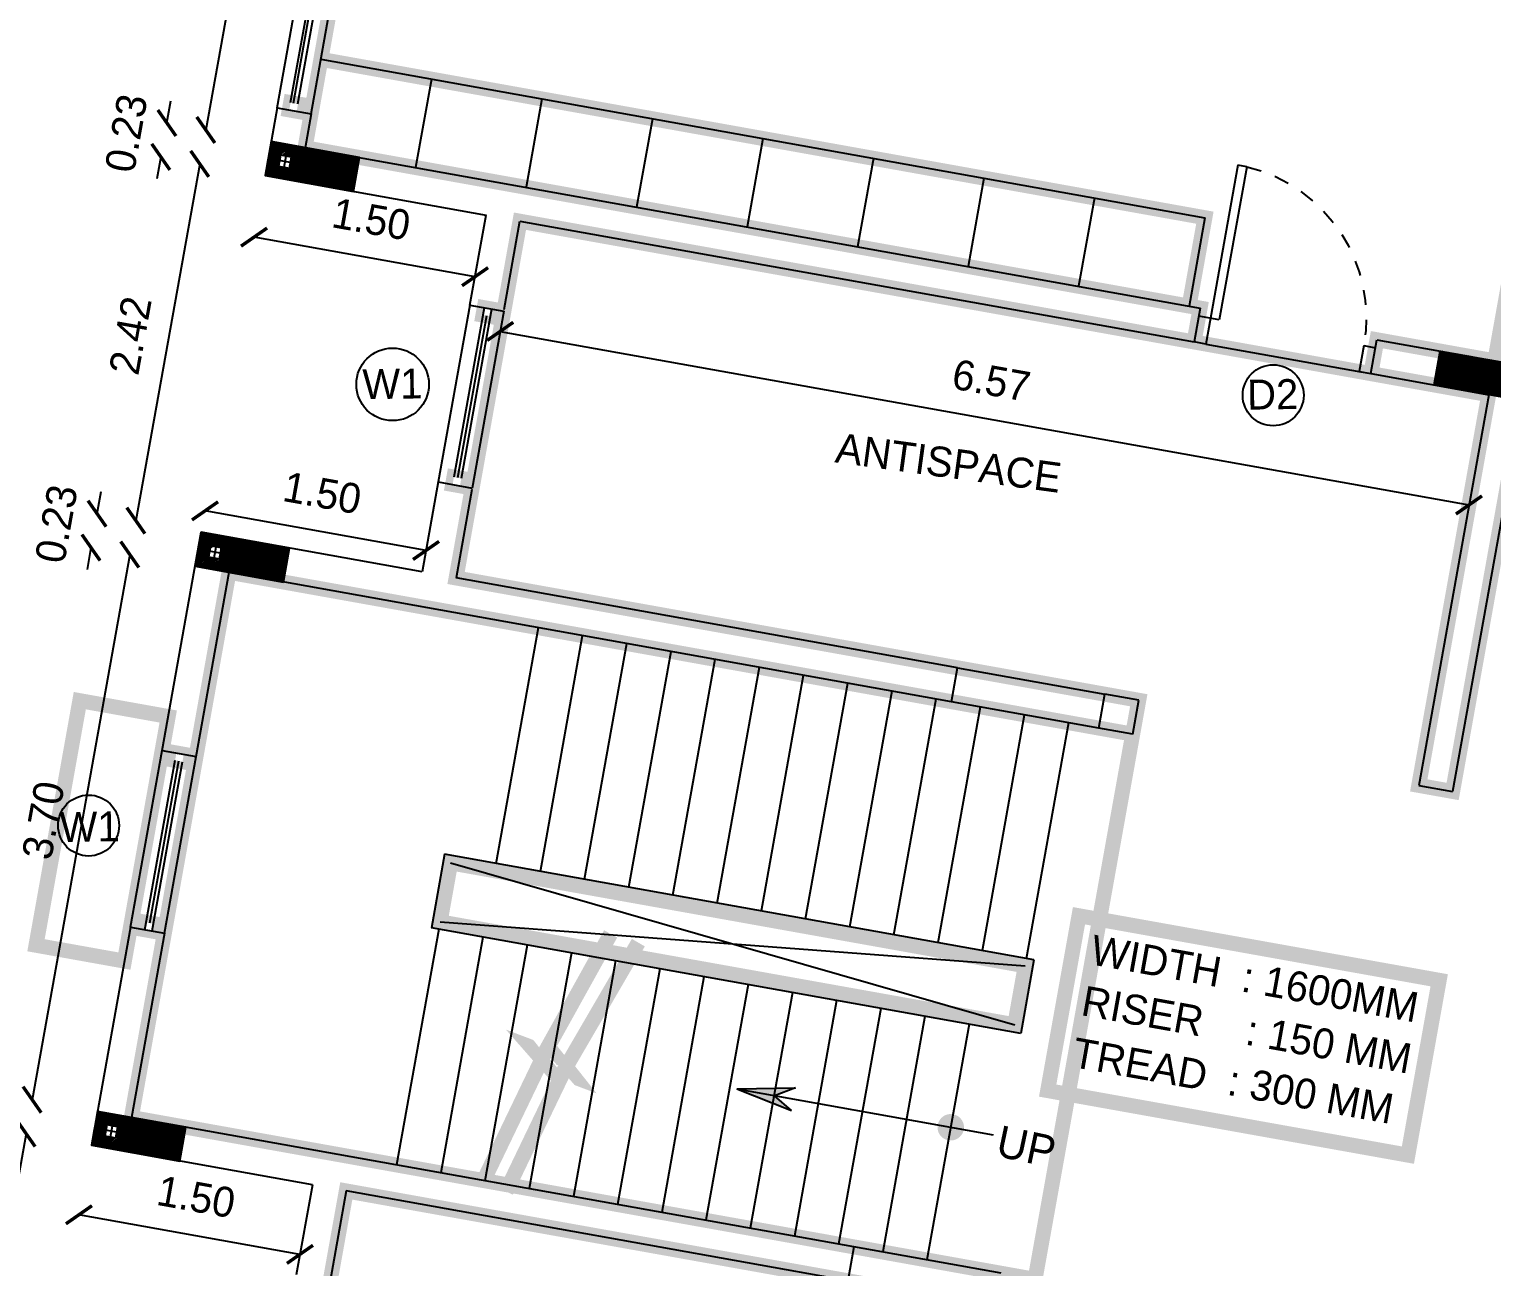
# Model space of a CAD drawing. Header units: metres. Extents: x 6101839 to 6102590, y -6659932 to -6659648.
# Drawn here: x 6102062.25 to 6102072.02, y -6659670.01 to -6659661.75 of the extents above; entities that cross this region are included whole.
import ezdxf

# ---------------------------------------------------------------- set-up
doc = ezdxf.new("R2010")
doc.units = ezdxf.units.M
doc.header["$LTSCALE"] = 500
doc.header["$MEASUREMENT"] = 0
doc.linetypes.add('DASHED2', pattern=[0.375, 0.25, -0.125])
doc.linetypes.add('HIDDEN', pattern=[0.375, 0.25, -0.125])
doc.layers.get('0').update_dxf_attribs({"linetype": 'CONTINUOUS'})
doc.layers.get('Defpoints').update_dxf_attribs({"linetype": 'CONTINUOUS'})
for name, color, linetype in [('above', 250, 'DASHED2'), ('Bldg', 44, 'CONTINUOUS'), ('BLK_1_FLR_0_CARPET_AREA', 10, 'CONTINUOUS'), ('BLK_1_FLR_0_CHAJJA', 6, 'CONTINUOUS'), ('COL', 2, 'CONTINUOUS'), ('DIM', 205, 'CONTINUOUS'), ('DOOR', 252, 'CONTINUOUS'), ('DOORTEXT', 13, 'CONTINUOUS'), ('ED', 30, 'CONTINUOUS'), ('FURN1', 252, 'CONTINUOUS'), ('FURNITURE', 252, 'CONTINUOUS'), ('HATCH', 15, 'CONTINUOUS'), ('norms', 4, 'CONTINUOUS'), ('railing', 14, 'CONTINUOUS'), ('STEPS', 233, 'CONTINUOUS'), ('T E X T', 7, 'CONTINUOUS'), ('TEXT', 4, 'CONTINUOUS'), ('W-SCH', 205, 'CONTINUOUS'), ('wall1', 125, 'CONTINUOUS'), ('WIN', 252, 'CONTINUOUS'), ('WINDOWS', 252, 'CONTINUOUS')]:
    doc.layers.add(name, color=color, linetype=linetype)
doc.styles.add('GD', font='GOTHIC.TTF')
doc.styles.add('RM', font='GOTHIC.TTF')
doc.styles.add('S2', font='GOTHIC.TTF')
doc.styles.add('USA TEXT', font='GOTHIC.TTF')
doc.dimstyles.new('1-100-ED', dxfattribs={"dimtxt": 0.2, "dimasz": 0.15, "dimexe": 0.18, "dimexo": 0.0625, "dimgap": 0.15, "dimtad": 1, "dimzin": 0, "dimdsep": 46, "dimtxsty": 'USA TEXT', "dimblk": 'ARCHTICK', "dimcen": 0.1, "dimse1": 1, "dimse2": 1, "dimclrd": 256, "dimclrt": 256, "dimadec": 0, "dimazin": 0, "dimtfac": 1, "dimtofl": 0, "dimtmove": 0, "dimatfit": 3, "dimldrblk": 'ARCHTICK', "dimfxl": 0.18, "dimtolj": 1, "dimtzin": 0, "dimarcsym": 0})

# ---------------------------------------------------------------- blocks, each defined once
blk = doc.blocks.new('PIO-DOOR 750')
at = {"layer": 'FURN1'}
for p, q in [((-110.0000000009313, -49.99999999906868), (-110.0000000004656, 0)), ((-9.313226e-10, -50.00000000046566), (-110.0000000009313, -49.99999999953434)), ((-9.313226e-10, -50.00000000046566), (0, -4.656613e-10)), ((-9.313226e-10, -662.5000000004657), (-4.656613e-10, -750.0000000004657)), ((648.9173676199277, -662.5000000009312), (-9.313226e-10, -662.5000000004657)), ((648.9173676199277, -662.5000000009312), (648.9173676199277, -700)), ((-110.0000000009313, -700.0000000023282), (-110.0000000004656, -750.000000001397)), ((-9.313226e-10, -700.0000000004657), (-110.0000000009313, -700.0000000018626)), ((648.9173676199277, -700), (-9.313226e-10, -700.0000000004657))]:
    blk.add_line(p, q, dxfattribs=at)
at = {"layer": 'FURN1', "linetype": 'HIDDEN', "ltscale": 0.5}
blk.add_arc((0.0460500242188573, -699.9512119828723), 649.9512136138187, 3.303302686255516, 90.00405950692759, dxfattribs=at)
blk = doc.blocks.new('NEWCOL')
at = {"layer": 'HATCH'}
h = blk.add_hatch(dxfattribs=at)
h.set_pattern_fill('ANSI31', color=256, scale=3, angle=270, style=0)
h.set_pattern_definition([(315, (-629970.925706138, -258732.0878365731), (6.735192090801866, 6.735192090801863), [])])
h.paths.add_polyline_path([(0, 115), (-115, 115), (-115, 0), (-37.5, 0), (-37.49999999988359, 37.50000000002911), (0, 37.4999999999709)])
h.paths.add_polyline_path([(115, 115.0000000000291), (0, 115), (1.164153e-10, 37.50000000002911), (37.5, 37.4999999999709), (37.5, 0), (115, 0)])
h.paths.add_polyline_path([(115, 0), (37.5, 0), (37.50000000011642, -37.4999999999709), (0, -37.4999999999709), (1.164153e-10, -484.9999999999708), (115, -485)])
h.paths.add_polyline_path([(0, -37.5), (-37.49999999988359, -37.4999999999709), (-37.5, 0), (-115, 0), (-115, -485), (0, -485)])
at = {"layer": 'COL'}
for p, q in [((0, -485), (0, 115)), ((-115, 0), (115, 0))]:
    blk.add_line(p, q, dxfattribs=at)
for points in [[(-115, -485), (115, -485), (115, 115), (-115, 115)], [(-37.5, -37.5), (37.5, -37.5), (37.5, 37.5), (-37.5, 37.5)]]:
    blk.add_lwpolyline(points, close=True, dxfattribs=at)
blk = doc.blocks.new('_ArchTick')
at = {"color": 0, "linetype": 'ByBlock', "const_width": 0.15}
blk.add_lwpolyline([(-0.5, -0.5), (0.5, 0.5)], dxfattribs=at)
blk = doc.blocks.new('*D654')
at = {"layer": 'Defpoints', "color": 0, "transparency": 16777216}
for p in [(6102065.668605184, -6659657.133322264), (6102063.427882638, -6659662.419917705), (6102063.864528511, -6659662.498129429)]:
    blk.add_point(p, dxfattribs=at)
at = {"layer": 'ED', "lineweight": -2, "transparency": 16777216}
blk.add_line((6102064.415033435, -6659656.908783311), (6102063.427882638, -6659662.419917705), dxfattribs=at)
at = {"layer": 'ED', "lineweight": -2, "transparency": 16777216, "xscale": 0.15, "yscale": 0.15, "zscale": 0.15}
for p, rotation in [((6102064.415033435, -6659656.908783311), 79.84490791451411), ((6102063.427882638, -6659662.419917705), 259.8449079145141)]:
    blk.add_blockref('_ArchTick', p, dxfattribs=dict(at, rotation=rotation))
at = {"layer": 'ED', "transparency": 16777216, "insert": (6102063.670422729, -6659659.619385228), "char_height": 0.2, "attachment_point": 5, "rotation": 79.84490791451408, "style": 'USA TEXT'}
blk.add_mtext('\\A1;5.60', dxfattribs=at)
blk = doc.blocks.new('*D655')
at = {"layer": 'Defpoints', "color": 0, "transparency": 16777216}
for p in [(6102063.864528511, -6659662.498129429), (6102063.127323318, -6659662.599742217), (6102063.824023101, -6659662.724534627)]:
    blk.add_point(p, dxfattribs=at)
at = {"layer": 'ED', "lineweight": -2, "transparency": 16777216}
for p, q in [((6102063.167875373, -6659662.373345373), (6102063.194322365, -6659662.225695257)), ((6102063.127323318, -6659662.599742217), (6102063.100876326, -6659662.747392333))]:
    blk.add_line(p, q, dxfattribs=at)
at = {"layer": 'ED', "lineweight": -2, "transparency": 16777216, "xscale": 0.15, "yscale": 0.15, "zscale": 0.15}
for p, rotation in [((6102063.167875373, -6659662.373345373), 259.8449079145141), ((6102063.127323318, -6659662.599742217), 79.84490791451408)]:
    blk.add_blockref('_ArchTick', p, dxfattribs=dict(at, rotation=rotation))
at = {"layer": 'ED', "transparency": 16777216, "insert": (6102062.896564038, -6659662.441578516), "char_height": 0.2, "attachment_point": 5, "rotation": 79.84490791451408, "style": 'USA TEXT'}
blk.add_mtext('\\A1;0.23', dxfattribs=at)
blk = doc.blocks.new('*D656')
at = {"layer": 'Defpoints', "color": 0, "transparency": 16777216}
for p in [(6102063.824023101, -6659662.724534627), (6102062.960436895, -6659665.029607536), (6102063.397129402, -6659665.107827613)]:
    blk.add_point(p, dxfattribs=at)
at = {"layer": 'ED', "lineweight": -2, "transparency": 16777216}
blk.add_line((6102063.387330775, -6659662.646314583), (6102062.960436895, -6659665.029607536), dxfattribs=at)
at = {"layer": 'ED', "lineweight": -2, "transparency": 16777216, "xscale": 0.15, "yscale": 0.15, "zscale": 0.15}
for p, rotation in [((6102063.387330775, -6659662.646314583), 79.84490791451411), ((6102062.960436895, -6659665.029607536), 259.8449079145141)]:
    blk.add_blockref('_ArchTick', p, dxfattribs=dict(at, rotation=rotation))
at = {"layer": 'ED', "transparency": 16777216, "insert": (6102062.923450771, -6659663.793103654), "char_height": 0.2, "attachment_point": 5, "rotation": 79.84490791451408, "style": 'USA TEXT'}
blk.add_mtext('\\A1;2.42', dxfattribs=at)
blk = doc.blocks.new('*D657')
at = {"layer": 'Defpoints', "color": 0, "transparency": 16777216}
for p in [(6102063.397129402, -6659665.107827613), (6102062.660771945, -6659665.209592248), (6102063.356461074, -6659665.334203632)]:
    blk.add_point(p, dxfattribs=at)
at = {"layer": 'ED', "lineweight": -2, "transparency": 16777216}
for p, q in [((6102062.701323999, -6659664.983195404), (6102062.727770992, -6659664.835545288)), ((6102062.660771945, -6659665.209592248), (6102062.634324952, -6659665.357242364))]:
    blk.add_line(p, q, dxfattribs=at)
at = {"layer": 'ED', "lineweight": -2, "transparency": 16777216, "xscale": 0.15, "yscale": 0.15, "zscale": 0.15}
for p, rotation in [((6102062.701323999, -6659664.983195404), 259.8449079145141), ((6102062.660771945, -6659665.209592248), 79.84490791451408)]:
    blk.add_blockref('_ArchTick', p, dxfattribs=dict(at, rotation=rotation))
at = {"layer": 'ED', "transparency": 16777216, "insert": (6102062.430012664, -6659665.051428546), "char_height": 0.2, "attachment_point": 5, "rotation": 79.84490791451408, "style": 'USA TEXT'}
blk.add_mtext('\\A1;0.23', dxfattribs=at)
blk = doc.blocks.new('*D658')
at = {"layer": 'Defpoints', "color": 0, "transparency": 16777216}
for p in [(6102063.356461074, -6659665.334203632), (6102062.267525996, -6659668.898040615), (6102062.70410086, -6659668.97623962)]:
    blk.add_point(p, dxfattribs=at)
at = {"layer": 'ED', "lineweight": -2, "transparency": 16777216}
blk.add_line((6102062.919885141, -6659665.256004435), (6102062.267525996, -6659668.898040615), dxfattribs=at)
at = {"layer": 'ED', "lineweight": -2, "transparency": 16777216, "xscale": 0.15, "yscale": 0.15, "zscale": 0.15}
for p, rotation in [((6102062.919885141, -6659665.256004435), 79.84490791451411), ((6102062.267525996, -6659668.898040615), 259.8449079145141)]:
    blk.add_blockref('_ArchTick', p, dxfattribs=dict(at, rotation=rotation))
at = {"layer": 'ED', "transparency": 16777216, "insert": (6102062.342670262, -6659667.032057245), "char_height": 0.2, "attachment_point": 5, "rotation": 79.84490791451408, "style": 'USA TEXT'}
blk.add_mtext('\\A1;3.70', dxfattribs=at)
blk = doc.blocks.new('*D659')
at = {"layer": 'Defpoints', "color": 0, "transparency": 16777216}
for p in [(6102062.70410086, -6659668.97623962), (6102062.006402651, -6659669.084928875), (6102062.663548821, -6659669.202636468)]:
    blk.add_point(p, dxfattribs=at)
at = {"layer": 'ED', "lineweight": -2, "transparency": 16777216}
for p, q in [((6102062.046954706, -6659668.858532029), (6102062.073401699, -6659668.710881914)), ((6102062.006402651, -6659669.084928875), (6102061.979955658, -6659669.23257899))]:
    blk.add_line(p, q, dxfattribs=at)
at = {"layer": 'ED', "lineweight": -2, "transparency": 16777216, "xscale": 0.15, "yscale": 0.15, "zscale": 0.15}
for p, rotation in [((6102062.046954706, -6659668.858532029), 259.8449079145141), ((6102062.006402651, -6659669.084928875), 79.84490791451408)]:
    blk.add_blockref('_ArchTick', p, dxfattribs=dict(at, rotation=rotation))
at = {"layer": 'ED', "transparency": 16777216, "insert": (6102061.775643371, -6659668.926765172), "char_height": 0.2, "attachment_point": 5, "rotation": 79.84490791451408, "style": 'USA TEXT'}
blk.add_mtext('\\A1;0.23', dxfattribs=at)
blk = doc.blocks.new('*D660')
at = {"layer": 'Defpoints', "color": 0, "transparency": 16777216}
for p in [(6102062.663548821, -6659669.202636468), (6102061.660821011, -6659671.482786467), (6102061.800080282, -6659671.507730497)]:
    blk.add_point(p, dxfattribs=at)
at = {"layer": 'ED', "lineweight": -2, "transparency": 16777216}
blk.add_line((6102062.226974168, -6659669.124437502), (6102061.800080282, -6659671.507730497), dxfattribs=at)
at = {"layer": 'ED', "lineweight": -2, "transparency": 16777216, "xscale": 0.15, "yscale": 0.15, "zscale": 0.15}
for p, rotation in [((6102062.226974168, -6659669.124437502), 79.84490791451411), ((6102061.800080282, -6659671.507730497), 259.8449079145141)]:
    blk.add_blockref('_ArchTick', p, dxfattribs=dict(at, rotation=rotation))
at = {"layer": 'ED', "transparency": 16777216, "insert": (6102061.763094161, -6659670.271226592), "char_height": 0.2, "attachment_point": 5, "rotation": 79.84490791451408, "style": 'USA TEXT'}
blk.add_mtext('\\A1;2.42', dxfattribs=at)
blk = doc.blocks.new('*D664')
at = {"layer": 'Defpoints', "color": 0, "transparency": 16777216}
for p in [(6102065.804132625, -6659656.923937452), (6102057.719641132, -6659676.018228685), (6102062.239822402, -6659676.827690511)]:
    blk.add_point(p, dxfattribs=at)
at = {"layer": 'ED', "lineweight": -2, "transparency": 16777216}
blk.add_line((6102061.283951355, -6659656.114475626), (6102057.719641132, -6659676.018228685), dxfattribs=at)
at = {"layer": 'ED', "lineweight": -2, "transparency": 16777216, "xscale": 0.15, "yscale": 0.15, "zscale": 0.15}
for p, rotation in [((6102061.283951355, -6659656.114475626), 79.84724256616387), ((6102057.719641132, -6659676.018228685), 259.8472425661639)]:
    blk.add_blockref('_ArchTick', p, dxfattribs=dict(at, rotation=rotation))
at = {"layer": 'ED', "transparency": 16777216, "insert": (6102059.250759103, -6659666.021397104), "char_height": 0.2, "attachment_point": 5, "rotation": 79.84724256616387, "style": 'USA TEXT'}
blk.add_mtext('\\A1;20.22', dxfattribs=at)
blk = doc.blocks.new('*D704')
at = {"layer": 'Defpoints', "color": 0, "transparency": 16777216}
for p in [(6102065.526906882, -6659663.028958169), (6102071.998794862, -6659664.188793772), (6102071.866830604, -6659664.925154935)]:
    blk.add_point(p, dxfattribs=at)
at = {"layer": 'ED', "lineweight": -2, "transparency": 16777216}
blk.add_line((6102065.394942624, -6659663.765319332), (6102071.866830604, -6659664.925154935), dxfattribs=at)
at = {"layer": 'ED', "lineweight": -2, "transparency": 16777216, "xscale": 0.15, "yscale": 0.15, "zscale": 0.15}
for p, rotation in [((6102065.394942624, -6659663.765319332), 169.8398020484061), ((6102071.866830604, -6659664.925154935), 349.8398020484061)]:
    blk.add_blockref('_ArchTick', p, dxfattribs=dict(at, rotation=rotation))
at = {"layer": 'ED', "transparency": 16777216, "insert": (6102068.675874267, -6659664.094205833), "char_height": 0.2, "attachment_point": 5, "rotation": 349.83980204840606, "style": 'USA TEXT'}
blk.add_mtext('\\A1;6.57', dxfattribs=at)
blk = doc.blocks.new('*D717')
at = {"layer": 'Defpoints', "color": 0, "transparency": 16777216}
for p in [(6102064.770501068, -6659657.439791217), (6102124.181989319, -6659664.797757826), (6102123.517620767, -6659668.368923281)]:
    blk.add_point(p, dxfattribs=at)
at = {"layer": 'ED', "lineweight": -2, "transparency": 16777216}
blk.add_line((6102065.43486962, -6659653.868625762), (6102124.181989319, -6659664.797757826), dxfattribs=at)
at = {"layer": 'ED', "lineweight": -2, "transparency": 16777216, "xscale": 0.15, "yscale": 0.15, "zscale": 0.15}
for p, rotation in [((6102065.43486962, -6659653.868625762), 169.4613485238483), ((6102124.181989319, -6659664.797757826), 349.4613485238483)]:
    blk.add_blockref('_ArchTick', p, dxfattribs=dict(at, rotation=rotation))
at = {"layer": 'ED', "transparency": 16777216, "insert": (6102094.855074255, -6659659.082463124), "char_height": 0.2, "attachment_point": 5, "rotation": 349.4613485238483, "style": 'USA TEXT'}
blk.add_mtext('\\A1;59.76', dxfattribs=at)
blk = doc.blocks.new('*D1212')
at = {"layer": 'Defpoints', "color": 0, "transparency": 16777216}
for p in [(6102062.663548823, -6659669.202636468), (6102064.140049999, -6659669.46710628), (6102062.580406189, -6659669.666811179)]:
    blk.add_point(p, dxfattribs=at)
at = {"layer": 'ED', "lineweight": -2, "transparency": 16777216}
blk.add_line((6102064.056907365, -6659669.931280989), (6102062.580406189, -6659669.666811179), dxfattribs=at)
at = {"layer": 'ED', "lineweight": -2, "transparency": 16777216, "xscale": 0.15, "yscale": 0.15, "zscale": 0.15}
for p, rotation in [((6102062.580406189, -6659669.666811179), 169.8449123357877), ((6102064.056907365, -6659669.931280989), 349.8449123357877)]:
    blk.add_blockref('_ArchTick', p, dxfattribs=dict(at, rotation=rotation))
at = {"layer": 'ED', "transparency": 16777216, "insert": (6102063.363622037, -6659669.548010773), "char_height": 0.2, "attachment_point": 5, "rotation": 349.84491233578774, "style": 'USA TEXT'}
blk.add_mtext('\\A1;1.50', dxfattribs=at)
blk = doc.blocks.new('*D1213')
at = {"layer": 'Defpoints', "color": 0, "transparency": 16777216}
for p in [(6102063.422670793, -6659664.964555481), (6102063.397011767, -6659665.107806544), (6102064.873512942, -6659665.372276356)]:
    blk.add_point(p, dxfattribs=at)
at = {"layer": 'ED', "lineweight": -2, "transparency": 16777216}
blk.add_line((6102064.899171968, -6659665.229025293), (6102063.422670793, -6659664.964555481), dxfattribs=at)
at = {"layer": 'ED', "lineweight": -2, "transparency": 16777216, "xscale": 0.15, "yscale": 0.15, "zscale": 0.15}
for p, rotation in [((6102063.422670793, -6659664.964555481), 169.8449122244658), ((6102064.899171968, -6659665.229025293), 349.8449122244658)]:
    blk.add_blockref('_ArchTick', p, dxfattribs=dict(at, rotation=rotation))
at = {"layer": 'ED', "transparency": 16777216, "insert": (6102064.205886642, -6659664.845755076), "char_height": 0.2, "attachment_point": 5, "rotation": 349.8449122244658, "style": 'USA TEXT'}
blk.add_mtext('\\A1;1.50', dxfattribs=at)
blk = doc.blocks.new('*D1214')
at = {"layer": 'Defpoints', "color": 0, "transparency": 16777216}
for p in [(6102063.823905465, -6659662.724513557), (6102065.30040664, -6659662.988983369), (6102063.750264803, -6659663.135639973)]:
    blk.add_point(p, dxfattribs=at)
at = {"layer": 'ED', "lineweight": -2, "transparency": 16777216}
blk.add_line((6102065.226765978, -6659663.400109783), (6102063.750264803, -6659663.135639973), dxfattribs=at)
at = {"layer": 'ED', "lineweight": -2, "transparency": 16777216, "xscale": 0.15, "yscale": 0.15, "zscale": 0.15}
for p, rotation in [((6102063.750264803, -6659663.135639973), 169.8449123357877), ((6102065.226765978, -6659663.400109783), 349.8449123357877)]:
    blk.add_blockref('_ArchTick', p, dxfattribs=dict(at, rotation=rotation))
at = {"layer": 'ED', "transparency": 16777216, "insert": (6102064.533480652, -6659663.016839566), "char_height": 0.2, "attachment_point": 5, "rotation": 349.84491233578774, "style": 'USA TEXT'}
blk.add_mtext('\\A1;1.50', dxfattribs=at)
blk = doc.blocks.new('*D1265')
at = {"layer": 'Defpoints', "color": 0, "transparency": 16777216}
for p in [(6102062.453912359, -6659656.323848336), (6102064.892159909, -6659656.760585456), (6102063.823905465, -6659662.724513557)]:
    blk.add_point(p, dxfattribs=at)
at = {"layer": 'ED', "lineweight": -2, "transparency": 16777216}
blk.add_line((6102061.385657914, -6659662.287776437), (6102062.453912359, -6659656.323848336), dxfattribs=at)
at = {"layer": 'ED', "lineweight": -2, "transparency": 16777216, "xscale": 0.15, "yscale": 0.15, "zscale": 0.15}
for p, rotation in [((6102062.453912359, -6659656.323848336), 79.84491225093), ((6102061.385657914, -6659662.287776437), 259.84491225093)]:
    blk.add_blockref('_ArchTick', p, dxfattribs=dict(at, rotation=rotation))
at = {"layer": 'ED', "transparency": 16777216, "insert": (6102061.668749825, -6659659.260847125), "char_height": 0.2, "attachment_point": 5, "rotation": 79.84491225093, "style": 'USA TEXT'}
blk.add_mtext('\\A1;6.06', dxfattribs=at)
blk = doc.blocks.new('*D1266')
at = {"layer": 'Defpoints', "color": 0, "transparency": 16777216}
for p in [(6102063.823905465, -6659662.724513558), (6102060.95876425, -6659664.671069181), (6102064.135262355, -6659665.240041448)]:
    blk.add_point(p, dxfattribs=at)
at = {"layer": 'ED', "lineweight": -2, "transparency": 16777216}
blk.add_line((6102061.385658119, -6659662.287776284), (6102060.95876425, -6659664.671069181), dxfattribs=at)
at = {"layer": 'ED', "lineweight": -2, "transparency": 16777216, "xscale": 0.15, "yscale": 0.15, "zscale": 0.15}
for p, rotation in [((6102061.385658119, -6659662.287776284), 79.84490791451402), ((6102060.95876425, -6659664.671069181), 259.8449079145141)]:
    blk.add_blockref('_ArchTick', p, dxfattribs=dict(at, rotation=rotation))
at = {"layer": 'ED', "transparency": 16777216, "insert": (6102060.921778121, -6659663.434565324), "char_height": 0.2, "attachment_point": 5, "rotation": 79.84490791451405, "style": 'USA TEXT'}
blk.add_mtext('\\A1;2.42', dxfattribs=at)
blk = doc.blocks.new('*D1267')
at = {"layer": 'Defpoints', "color": 0, "transparency": 16777216}
for p in [(6102064.135262355, -6659665.240041448), (6102060.225301308, -6659668.765899106), (6102063.401799412, -6659669.334871374)]:
    blk.add_point(p, dxfattribs=at)
at = {"layer": 'ED', "lineweight": -2, "transparency": 16777216}
blk.add_line((6102060.958764562, -6659664.671069236), (6102060.225301308, -6659668.765899106), dxfattribs=at)
at = {"layer": 'ED', "lineweight": -2, "transparency": 16777216, "xscale": 0.15, "yscale": 0.15, "zscale": 0.15}
for p, rotation in [((6102060.958764562, -6659664.671069236), 79.84490791451402), ((6102060.225301308, -6659668.765899106), 259.8449079145141)]:
    blk.add_blockref('_ArchTick', p, dxfattribs=dict(at, rotation=rotation))
at = {"layer": 'ED', "transparency": 16777216, "insert": (6102060.340997628, -6659666.673518891), "char_height": 0.2, "attachment_point": 5, "rotation": 79.84490791451405, "style": 'USA TEXT'}
blk.add_mtext('\\A1;4.16', dxfattribs=at)
blk = doc.blocks.new('*D1268')
at = {"layer": 'Defpoints', "color": 0, "transparency": 16777216}
for p in [(6102063.401799412, -6659669.334871374), (6102059.798407593, -6659671.149192116), (6102062.630388774, -6659671.656454738)]:
    blk.add_point(p, dxfattribs=at)
at = {"layer": 'ED', "lineweight": -2, "transparency": 16777216}
blk.add_line((6102060.225301477, -6659668.765899136), (6102059.798407593, -6659671.149192116), dxfattribs=at)
at = {"layer": 'ED', "lineweight": -2, "transparency": 16777216, "xscale": 0.15, "yscale": 0.15, "zscale": 0.15}
for p, rotation in [((6102060.225301477, -6659668.765899136), 79.84490791451402), ((6102059.798407593, -6659671.149192116), 259.8449079145141)]:
    blk.add_blockref('_ArchTick', p, dxfattribs=dict(at, rotation=rotation))
at = {"layer": 'ED', "transparency": 16777216, "insert": (6102059.76142147, -6659669.912688218), "char_height": 0.2, "attachment_point": 5, "rotation": 79.84490791451405, "style": 'USA TEXT'}
blk.add_mtext('\\A1;2.42', dxfattribs=at)

msp = doc.modelspace()

# ---------------------------------------------------------------- hatches: boundary and pattern name
at = {"layer": 'DIM'}
h = msp.add_hatch(color=256, dxfattribs=at)
h.paths.add_polyline_path([(6102067.262451927, -6659668.821164949), (6102067.255201587, -6659668.86136653), (6102067.368105892, -6659668.819235689)])
h.paths.add_polyline_path([(6102067.001915528, -6659668.825922389), (6102067.001011702, -6659668.830933894), (6102067.227360055, -6659668.871755742), (6102067.255201587, -6659668.86136653), (6102067.262451927, -6659668.821164949)])
h.paths.add_polyline_path([(6102067.001011702, -6659668.830933894), (6102067.00010788, -6659668.8359454), (6102067.242567816, -6659668.931418061), (6102067.249818157, -6659668.891216481), (6102067.227360055, -6659668.871755742)])
h.paths.add_polyline_path([(6102067.00010788, -6659668.8359454), (6102067.001011702, -6659668.830933894), (6102066.975861887, -6659668.826398132)])
h.paths.add_polyline_path([(6102066.975861887, -6659668.826398132), (6102067.001011702, -6659668.830933894), (6102067.001915528, -6659668.825922389)])
h.paths.add_polyline_path([(6102067.340891322, -6659668.97013459), (6102067.249818157, -6659668.891216481), (6102067.242567816, -6659668.931418061)])

# ---------------------------------------------------------------- linework, layer by layer
at = {"layer": 'above', "const_width": 0.1}
msp.add_lwpolyline([(6102062.883986183, -6659667.972227035), (6102062.293385712, -6659667.866439109), (6102062.586065634, -6659666.23244448), (6102063.176666105, -6659666.338232401)], dxfattribs=at)
at = {"layer": 'Bldg', "linetype": 'ByBlock'}
for p, q in [((6102065.023328532, -6659667.258236048), (6102064.935171926, -6659667.750403106)), ((6102068.960664251, -6659667.963493054), (6102065.023328532, -6659667.258236048)), ((6102068.872507647, -6659668.455660111), (6102064.935171926, -6659667.750403106)), ((6102068.960664251, -6659667.963493054), (6102068.872507647, -6659668.455660111))]:
    msp.add_line(p, q, dxfattribs=at)
at = {"layer": 'Bldg', "const_width": 0.1}
msp.add_lwpolyline([(6102064.993204294, -6659667.71000206), (6102065.063729578, -6659667.316268412), (6102068.902631883, -6659668.003894097), (6102068.832106602, -6659668.397627743)], close=True, dxfattribs=at)
at = {"layer": 'BLK_1_FLR_0_CARPET_AREA', "color": 15, "linetype": 'Continuous', "const_width": 0.1}
msp.add_lwpolyline([(6102065.078004718, -6659657.027534341), (6102073.026497267, -6659658.451262518), (6102072.039346899, -6659663.962396925), (6102071.251873525, -6659663.821380158), (6102071.211327542, -6659664.047743201), (6102070.030126631, -6659663.836167355), (6102070.070678666, -6659663.60977051), (6102064.090854351, -6659662.538668749)], close=True, dxfattribs=at)
for points in [[(6102068.967937008, -6659670.098213374), (6102062.93049771, -6659669.016791658), (6102063.582856578, -6659665.374755427), (6102069.620295874, -6659666.456177142), (6102069.660847913, -6659666.229780294), (6102065.09990979, -6659665.412828392), (6102065.526803488, -6659663.029535407), (6102071.998794862, -6659664.188793771), (6102071.531349127, -6659666.798483605), (6102071.757745975, -6659666.839035642), (6102072.278085678, -6659663.934045552), (6102074.443541283, -6659664.321775761), (6102073.808572899, -6659667.866723147), (6102079.940843854, -6659668.965131039), (6102080.334022308, -6659666.770065959), (6102082.105823715, -6659667.087429734)], [(6102063.93955315, -6659671.890951303), (6102064.366446845, -6659669.507658321), (6102068.927384968, -6659670.324610226)]]:
    msp.add_lwpolyline(points, dxfattribs=at)
at = {"layer": 'BLK_1_FLR_0_CHAJJA', "linetype": 'Continuous', "const_width": 0.1}
msp.add_lwpolyline([(6102062.883940738, -6659667.972218897), (6102062.293385712, -6659667.866439109), (6102062.586065628, -6659666.23244448), (6102063.176703437, -6659666.338256356)], close=True, dxfattribs=at)
at = {"layer": 'DIM', "linetype": 'ByBlock'}
for p, q in [((6102068.450116949, -6659666.01291505), (6102069.434451065, -6659666.189228259)), ((6102069.393899027, -6659666.415625105), (6102068.40956491, -6659666.239311897)), ((6102068.741540159, -6659670.057661336), (6102067.757206042, -6659669.881348127))]:
    msp.add_line(p, q, dxfattribs=at)
at = {"layer": 'DIM', "const_width": 0.1}
msp.add_lwpolyline([(6102068.397863057, -6659669.120049332, 1), (6102068.411470342, -6659669.044599882, 1)], format="xyb", close=True, dxfattribs=at)
at = {"layer": 'DOOR', "linetype": 'ByBlock'}
for p, q in [((6102066.97585739, -6659668.826423233), (6102067.368101394, -6659668.819260789)), ((6102066.97585739, -6659668.826423233), (6102068.688359537, -6659669.133163201)), ((6102066.97585739, -6659668.826423233), (6102067.340886828, -6659668.970159693)), ((6102067.368101394, -6659668.819260789), (6102067.227355558, -6659668.871780843)), ((6102067.340886828, -6659668.970159693), (6102067.227355558, -6659668.871780843))]:
    msp.add_line(p, q, dxfattribs=at)
at = {"layer": 'FURN1', "linetype": 'ByBlock'}
msp.add_line((6102070.108872953, -6659663.850274666), (6102071.144548167, -6659664.035814643), dxfattribs=at)
at = {"layer": 'FURN1', "const_width": 0.1}
for points in [[(6102064.034907248, -6659662.294987047), (6102064.043728601, -6659662.245759705), (6102063.994569482, -6659662.236954358), (6102063.985715522, -6659662.286175861)], [(6102065.288226702, -6659663.607771602), (6102065.279408479, -6659663.656987849), (6102065.328624727, -6659663.665806069), (6102065.33744295, -6659663.616589823)], [(6102065.288335181, -6659663.607155989), (6102065.279516928, -6659663.65637223), (6102065.328733168, -6659663.665190483), (6102065.337551422, -6659663.615974243)], [(6102065.076687788, -6659664.788344623), (6102065.085506149, -6659664.739128402), (6102065.134722372, -6659664.747946759), (6102065.125904012, -6659664.797162983)], [(6102065.076799802, -6659664.787729642), (6102065.085618192, -6659664.738513425), (6102065.134834409, -6659664.747331818), (6102065.126016019, -6659664.796548034)], [(6102063.231478329, -6659666.582340322), (6102063.2226654, -6659666.631557516), (6102063.271882594, -6659666.640370443), (6102063.280695524, -6659666.59115325)], [(6102063.231586742, -6659666.581724698), (6102063.22277378, -6659666.630941885), (6102063.271990969, -6659666.639754847), (6102063.28080393, -6659666.590537658)], [(6102063.020082258, -6659667.762938928), (6102063.028895324, -6659667.713721758), (6102063.078112495, -6659667.722534824), (6102063.069299428, -6659667.771751992)], [(6102063.020194207, -6659667.762323937), (6102063.029007305, -6659667.713106771), (6102063.078224467, -6659667.72191987), (6102063.06941137, -6659667.771137035)]]:
    msp.add_lwpolyline(points, close=True, dxfattribs=at)
at = {"layer": 'FURNITURE', "linetype": 'ByBlock', "ltscale": 0.2}
for p, q in [((6102063.994532354, -6659662.236952629), (6102064.882940704, -6659657.277082285)), ((6102064.043722107, -6659662.245795952), (6102064.932132833, -6659657.285922941)), ((6102065.288226702, -6659663.607771602), (6102065.085506149, -6659664.739128402)), ((6102065.33744295, -6659663.616589823), (6102065.134838117, -6659664.747332483)), ((6102063.020194207, -6659667.762323937), (6102063.22277378, -6659666.630941885)), ((6102063.06941137, -6659667.771137035), (6102063.271886301, -6659666.640371107))]:
    msp.add_line(p, q, dxfattribs=at)
at = {"layer": 'FURNITURE', "color": 4, "linetype": 'ByBlock', "ltscale": 0.2}
for p, q in [((6102064.012662085, -6659662.240213812), (6102064.907534746, -6659657.281498155)), ((6102065.304016605, -6659663.661396958), (6102065.110119749, -6659664.743538562)), ((6102063.053615886, -6659667.717513321), (6102063.247387864, -6659666.635349349))]:
    msp.add_line(p, q, dxfattribs=at)
at = {"layer": 'norms', "color": 6, "const_width": 0.1}
msp.add_lwpolyline([(6102064.090854351, -6659662.538668749), (6102069.996859048, -6659663.596547995), (6102070.102646972, -6659663.005947524), (6102064.196642275, -6659661.948068279)], close=True, dxfattribs=at)
at = {"layer": 'norms', "const_width": 0.1}
msp.add_lwpolyline([(6102063.582860797, -6659665.374731869), (6102069.620295874, -6659666.456177142), (6102068.967937008, -6659670.098213374), (6102062.93049771, -6659669.016791658)], close=True, dxfattribs=at)
at = {"layer": 'railing', "linetype": 'ByBlock'}
for p, q in [((6102064.196642275, -6659661.948068279), (6102070.102646972, -6659663.005947524)), ((6102064.934892862, -6659662.080303185), (6102064.829104938, -6659662.670903655)), ((6102065.673143448, -6659662.212538091), (6102065.567355524, -6659662.80313856)), ((6102066.411394036, -6659662.344772996), (6102066.30560611, -6659662.935373463)), ((6102067.149644624, -6659662.477007901), (6102067.0438567, -6659663.067608371)), ((6102067.887895212, -6659662.609242807), (6102067.782107287, -6659663.199843277)), ((6102068.626145799, -6659662.741477712), (6102068.520357875, -6659663.332078182)), ((6102069.364396386, -6659662.873712618), (6102069.258608461, -6659663.464313086)), ((6102070.102646972, -6659663.005947524), (6102069.996859048, -6659663.596547993)), ((6102065.367858333, -6659667.319940806), (6102065.650104735, -6659665.74440337)), ((6102065.663158571, -6659667.372834767), (6102065.945404973, -6659665.797297332)), ((6102065.958458804, -6659667.425728733), (6102066.240705208, -6659665.850191295)), ((6102066.25375904, -6659667.478622693), (6102066.536005443, -6659665.903085258)), ((6102066.549059275, -6659667.531516655), (6102066.831305676, -6659665.95597922)), ((6102066.84435951, -6659667.584410617), (6102067.126605911, -6659666.00887318)), ((6102067.139659744, -6659667.63730458), (6102067.421906147, -6659666.061767144)), ((6102067.434959979, -6659667.690198542), (6102067.717206381, -6659666.114661106)), ((6102067.730260214, -6659667.743092502), (6102068.012506617, -6659666.167555069)), ((6102068.025556837, -6659667.796006628), (6102068.30780324, -6659666.220469193)), ((6102068.320857072, -6659667.848900591), (6102068.603103474, -6659666.273363155)), ((6102068.616157307, -6659667.901794554), (6102068.898403708, -6659666.326257117)), ((6102068.911457919, -6659667.954686417), (6102069.193704323, -6659666.379148982)), ((6102065.063729578, -6659667.316268412), (6102068.832106602, -6659668.397627743)), ((6102064.993204294, -6659667.71000206), (6102068.902631883, -6659668.003894097)), ((6102064.984407793, -6659667.75910382), (6102064.702375477, -6659669.333421861)), ((6102065.279706605, -6659667.812005721), (6102064.997674289, -6659669.386323765)), ((6102065.575005276, -6659667.864908412), (6102065.292972961, -6659669.439226454)), ((6102065.870304017, -6659667.917810707), (6102065.588271703, -6659669.492128752)), ((6102065.870304089, -6659667.917810312), (6102065.588271772, -6659669.492128356)), ((6102066.165602831, -6659667.97071261), (6102065.883570515, -6659669.545030652)), ((6102066.460901503, -6659668.023615298), (6102066.178869185, -6659669.597933343)), ((6102066.756200315, -6659668.076517203), (6102066.474167998, -6659669.650835244)), ((6102067.051498986, -6659668.129419892), (6102066.76946667, -6659669.703737932)), ((6102067.346797798, -6659668.182321792), (6102067.064765482, -6659669.756639837)), ((6102067.642096471, -6659668.235224485), (6102067.360064154, -6659669.809542527)), ((6102067.937396077, -6659668.288121942), (6102067.655363764, -6659669.862439983)), ((6102068.232694892, -6659668.341023843), (6102067.950662578, -6659669.915341885)), ((6102068.527993564, -6659668.393926534), (6102068.245961248, -6659669.968244576))]:
    msp.add_line(p, q, dxfattribs=at)
at = {"layer": 'STEPS', "color": 251, "const_width": 0.1}
for points in [[(6102066.132655029, -6659667.790552733), (6102065.714878488, -6659668.543628705), (6102065.767392359, -6659668.609994009), (6102065.602813837, -6659668.547772181), (6102065.673449086, -6659668.628367097), (6102065.278680035, -6659669.449466392)], [(6102066.317592163, -6659667.848909682), (6102065.834652691, -6659668.678890946), (6102065.88716656, -6659668.745256249), (6102065.72258804, -6659668.68303442), (6102065.793223289, -6659668.763629341), (6102065.433964289, -6659669.510869552)]]:
    msp.add_lwpolyline(points, dxfattribs=at)
at = {"layer": 'W-SCH'}
for centre, radius in [((6102064.675954014, -6659664.119469774), 0.2424160592048741), ((6102070.558774962, -6659664.192215155), 0.2037454751308166), ((6102062.644557869, -6659667.066531152), 0.2037454751308166)]:
    msp.add_circle(centre, radius, dxfattribs=at)
at = {"layer": 'wall1', "linetype": 'ByBlock'}
for p, q in [((6102073.293446152, -6659658.26541771), (6102071.757745975, -6659666.839035642)), ((6102063.90500954, -6659662.271719865), (6102063.823905465, -6659662.724513558)), ((6102063.90500954, -6659662.271719865), (6102064.131406387, -6659662.312271902)), ((6102064.131406387, -6659662.312271902), (6102064.090854351, -6659662.538668749)), ((6102064.090854351, -6659662.538668749), (6102070.070678666, -6659663.60977051)), ((6102063.823905465, -6659662.724513558), (6102065.300406641, -6659662.988983368)), ((6102065.192654967, -6659663.590012782), (6102065.300406641, -6659662.988983368)), ((6102065.421019782, -6659663.620112313), (6102065.526803488, -6659663.029535403)), ((6102065.526803488, -6659663.029535407), (6102070.030126631, -6659663.836167355)), ((6102065.192792889, -6659663.590037483), (6102065.419253968, -6659663.63061319)), ((6102070.070678666, -6659663.60977051), (6102070.030126631, -6659663.836167355)), ((6102071.211321486, -6659664.047777003), (6102071.251873525, -6659663.821380158)), ((6102071.251873525, -6659663.821380158), (6102072.039346903, -6659663.962396925)), ((6102071.211321486, -6659664.047777003), (6102071.998794862, -6659664.188793771)), ((6102071.998794862, -6659664.188793771), (6102071.531349127, -6659666.798483605)), ((6102064.98107912, -6659664.771213712), (6102064.873512942, -6659665.372276356)), ((6102064.981217042, -6659664.771238424), (6102065.207611778, -6659664.811802243)), ((6102065.205693494, -6659664.822251483), (6102065.09990979, -6659665.412828392)), ((6102063.13607292, -6659666.56459756), (6102063.397015988, -6659665.107782984)), ((6102064.873512942, -6659665.372276356), (6102063.397011767, -6659665.107806544)), ((6102063.362467633, -6659666.605161373), (6102063.582860797, -6659665.374731869)), ((6102068.40956491, -6659666.239311897), (6102063.582856578, -6659665.374755427)), ((6102068.450116949, -6659666.01291505), (6102065.09990979, -6659665.412828392)), ((6102068.40956491, -6659666.239311897), (6102068.450116949, -6659666.01291505)), ((6102069.393899027, -6659666.415625105), (6102069.434451065, -6659666.189228259)), ((6102069.660847912, -6659666.229780294), (6102069.434451065, -6659666.189228259)), ((6102069.620295874, -6659666.456177142), (6102069.660847912, -6659666.229780294)), ((6102069.620295874, -6659666.456177142), (6102069.393899027, -6659666.415625105)), ((6102063.136114067, -6659666.564629247), (6102063.362513022, -6659666.605169505)), ((6102071.531349127, -6659666.798483605), (6102071.757745975, -6659666.839035642)), ((6102062.92449285, -6659667.745822064), (6102062.663548823, -6659669.202636469)), ((6102062.924538218, -6659667.745830188), (6102063.151003517, -6659667.786382324)), ((6102063.150891783, -6659667.786362315), (6102062.93049771, -6659669.016791658)), ((6102067.757206042, -6659669.881348127), (6102062.93049771, -6659669.016791658)), ((6102064.140049999, -6659669.467106279), (6102062.663548823, -6659669.202636469)), ((6102064.140049999, -6659669.467106283), (6102064.032391075, -6659670.068152304)), ((6102064.366446845, -6659669.507658321), (6102064.258897328, -6659670.108736102)), ((6102067.716654005, -6659670.107744975), (6102064.366446846, -6659669.507658318)), ((6102067.757206042, -6659669.881348127), (6102067.716654005, -6659670.107744975))]:
    msp.add_line(p, q, dxfattribs=at)
at = {"layer": 'WIN', "const_width": 0.1}
msp.add_lwpolyline([(6102069.052185358, -6659668.837338711), (6102071.458790773, -6659669.268408112), (6102071.667986392, -6659668.100495682), (6102069.26138098, -6659667.66942628)], close=True, dxfattribs=at)
at = {"layer": 'WINDOWS', "linetype": 'ByBlock'}
for p, q in [((6102063.90500954, -6659662.271719865), (6102064.811055833, -6659657.213379151)), ((6102064.131406387, -6659662.312271902), (6102065.037452679, -6659657.253931189)), ((6102065.192792889, -6659663.590037483), (6102064.981147886, -6659664.771226033)), ((6102065.419187628, -6659663.630601304), (6102065.207542622, -6659664.811789853)), ((6102062.924538218, -6659667.745830188), (6102063.136044912, -6659666.564616864)), ((6102063.150937175, -6659667.786370444), (6102063.362443867, -6659666.605157123))]:
    msp.add_line(p, q, dxfattribs=at)

# ---------------------------------------------------------------- block references
at = {"layer": 'COL', "yscale": 0.001, "zscale": 0.001}
for p, xscale, rotation in [((6102063.957379907, -6659662.631591152), 0.001, 79.84491225092451), ((6102072.132269305, -6659664.095871367), -0.001, 259.8449122509245), ((6102063.489935516, -6659665.241281227), 0.001, 79.84491225092451), ((6102062.797023267, -6659669.109714063), 0.001, 79.84491225092451)]:
    msp.add_blockref('NEWCOL', p, dxfattribs=dict(at, xscale=xscale, rotation=rotation))
at = {"layer": 'FURN1', "xscale": -0.0015999999608891, "yscale": 0.0015999999623746, "zscale": 0.0015999999622463, "rotation": 259.8432726201707}
msp.add_blockref('PIO-DOOR 750', (6102071.24235757, -6659663.874535091), dxfattribs=at)

# ---------------------------------------------------------------- texts
at = {"layer": 'DOORTEXT', "color": 3, "style": 'RM'}
for s, p in [('W1', (6102064.475374088, -6659664.218725557)), ('D2', (6102070.385816699, -6659664.288590501)), ('W1', (6102062.452645767, -6659667.177211617))]:
    msp.add_text(s, height=0.2, rotation=0.8154881385528842, dxfattribs=at).set_placement(p)
at = {"layer": 'T E X T', "style": 'GD'}
for s, p in [('WIDTH  : 1600MM', (6102069.328310473, -6659667.992490585)), ('RISER    : 150 MM', (6102069.267482415, -6659668.332085856)), ('TREAD  : 300 MM', (6102069.205508322, -6659668.678079298))]:
    msp.add_text(s, height=0.2, rotation=349.8449079145142, dxfattribs=at).set_placement(p)
at = {"layer": 'TEXT', "color": 7, "style": 'S2'}
msp.add_text('ANTISPACE', height=0.2, rotation=352.2336876305154, dxfattribs=at).set_placement((6102067.625812809, -6659664.639768712))
at = {"layer": 'TEXT', "style": 'RM'}
msp.add_text('UP', height=0.21, rotation=348.0655400730732, dxfattribs=at).set_placement((6102068.697543803, -6659669.272900414))

# ---------------------------------------------------------------- dimensions: what is measured, and where the dimension line sits
at = {"layer": 'ED'}
for p1, p2, distance, picture, middle in [((6102064.770501068, -6659657.439791217), (6102123.517620767, -6659668.368923282), 3.6324383395096236, '*D717', (6102094.855074255, -6659659.082463124)), ((6102065.804132625, -6659656.923937453), (6102062.239822403, -6659676.827690511), -4.592087451803527, '*D664', (6102059.250759103, -6659666.021397104)), ((6102063.823905465, -6659662.724513558), (6102064.89215991, -6659656.760585457), 2.4770527717257833, '*D1265', (6102061.668749825, -6659659.260847125)), ((6102065.300406641, -6659662.988983368), (6102063.823905465, -6659662.724513558), 0.4176695780738001, '*D1214', (6102064.533480652, -6659663.016839566)), ((6102065.526906882, -6659663.028958168), (6102071.998794862, -6659664.188793771), -0.74809246001207, '*D704', (6102068.675874267, -6659664.094205833)), ((6102064.873512942, -6659665.372276356), (6102063.397011767, -6659665.107806544), -0.14553093302632855, '*D1213', (6102064.205886642, -6659664.845755076)), ((6102064.140049999, -6659669.467106279), (6102062.663548823, -6659669.202636469), 0.4715621478350993, '*D1212', (6102063.363622037, -6659669.548010773))]:
    dim = msp.add_aligned_dim(p1=p1, p2=p2, distance=distance, dimstyle='1-100-ED', dxfattribs=at)
    dim.commit()
    dim.dimension.update_dxf_attribs({"geometry": picture, "text_midpoint": middle})
for base, p1, p2, angle, picture, middle in [((6102063.427882638, -6659662.419917705), (6102065.668605185, -6659657.133322266), (6102063.864528513, -6659662.49812943), 79.84490791451408, '*D654', (6102063.670422729, -6659659.619385228)), ((6102060.95876425, -6659664.671069181), (6102063.823905465, -6659662.724513558), (6102064.135262355, -6659665.240041449), 259.8449079145141, '*D1266', (6102060.921778121, -6659663.434565324)), ((6102062.960436895, -6659665.029607536), (6102063.824023101, -6659662.724534629), (6102063.397129402, -6659665.107827614), 79.84490791451408, '*D656', (6102062.923450771, -6659663.793103654)), ((6102060.225301308, -6659668.765899106), (6102064.135262355, -6659665.240041449), (6102063.401799412, -6659669.334871374), 259.8449079145141, '*D1267', (6102060.340997628, -6659666.673518891)), ((6102062.267525996, -6659668.898040615), (6102063.356461075, -6659665.334203633), (6102062.704100862, -6659668.976239622), 79.84490791451408, '*D658', (6102062.342670262, -6659667.032057245)), ((6102059.798407593, -6659671.149192116), (6102063.401799412, -6659669.334871374), (6102062.630388774, -6659671.656454737), 259.8449079145141, '*D1268', (6102059.76142147, -6659669.912688218)), ((6102061.800080282, -6659671.507730497), (6102062.663548823, -6659669.202636469), (6102061.660821012, -6659671.482786469), 79.84490791451408, '*D660', (6102061.763094161, -6659670.271226592))]:
    dim = msp.add_linear_dim(base=base, p1=p1, p2=p2, angle=angle, dimstyle='1-100-ED', dxfattribs=at)
    dim.commit()
    dim.dimension.update_dxf_attribs({"geometry": picture, "text_midpoint": middle})
for base, p1, p2, picture, middle in [((6102063.127323318, -6659662.599742217), (6102063.864528513, -6659662.49812943), (6102063.824023101, -6659662.724534629), '*D655', (6102063.147599345, -6659662.486543796)), ((6102062.660771945, -6659665.209592248), (6102063.397129402, -6659665.107827614), (6102063.356461075, -6659665.334203633), '*D657', (6102062.681047971, -6659665.096393826)), ((6102062.006402651, -6659669.084928875), (6102062.704100862, -6659668.976239622), (6102062.663548823, -6659669.202636469), '*D659', (6102062.02667868, -6659668.971730452))]:
    dim = msp.add_linear_dim(base=base, p1=p1, p2=p2, angle=79.84490791451408, dimstyle='1-100-ED', dxfattribs=at)
    dim.commit()
    dim.dimension.update_dxf_attribs({"geometry": picture, "text_midpoint": middle, "dimtype": 160})

doc.saveas('drawing.dxf')
